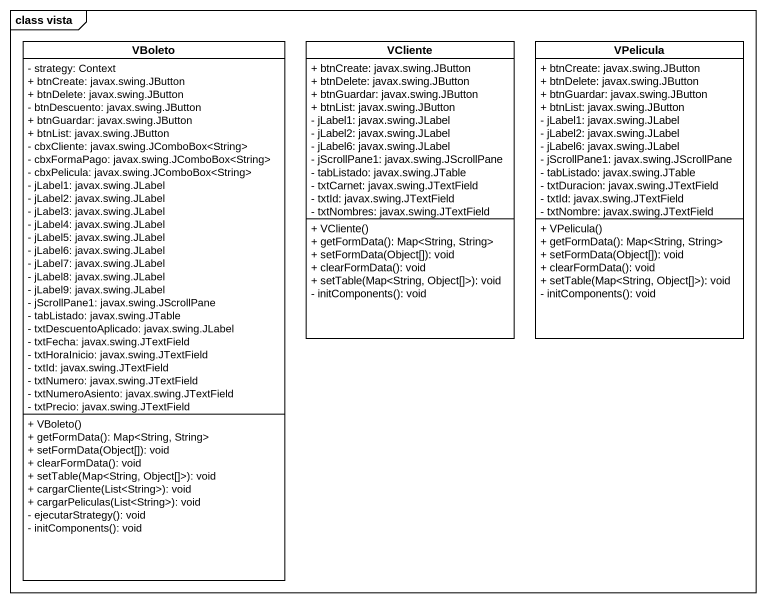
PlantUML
@startuml
mainframe class vista
hide circle
hide empty members
skinparam classAttributeIconSize 0
class VBoleto {
  - strategy: Context
  + btnCreate: javax.swing.JButton
  + btnDelete: javax.swing.JButton
  - btnDescuento: javax.swing.JButton
  + btnGuardar: javax.swing.JButton
  + btnList: javax.swing.JButton
  - cbxCliente: javax.swing.JComboBox<String>
  - cbxFormaPago: javax.swing.JComboBox<String>
  - cbxPelicula: javax.swing.JComboBox<String>
  - jLabel1: javax.swing.JLabel
  - jLabel2: javax.swing.JLabel
  - jLabel3: javax.swing.JLabel
  - jLabel4: javax.swing.JLabel
  - jLabel5: javax.swing.JLabel
  - jLabel6: javax.swing.JLabel
  - jLabel7: javax.swing.JLabel
  - jLabel8: javax.swing.JLabel
  - jLabel9: javax.swing.JLabel
  - jScrollPane1: javax.swing.JScrollPane
  - tabListado: javax.swing.JTable
  - txtDescuentoAplicado: javax.swing.JLabel
  - txtFecha: javax.swing.JTextField
  - txtHoraInicio: javax.swing.JTextField
  - txtId: javax.swing.JTextField
  - txtNumero: javax.swing.JTextField
  - txtNumeroAsiento: javax.swing.JTextField
  - txtPrecio: javax.swing.JTextField
  + VBoleto()
  + getFormData(): Map<String, String>
  + setFormData(Object[]): void
  + clearFormData(): void
  + setTable(Map<String, Object[]>): void
  + cargarCliente(List<String>): void
  + cargarPeliculas(List<String>): void
  - ejecutarStrategy(): void
  - initComponents(): void
}
class VCliente {
  + btnCreate: javax.swing.JButton
  + btnDelete: javax.swing.JButton
  + btnGuardar: javax.swing.JButton
  + btnList: javax.swing.JButton
  - jLabel1: javax.swing.JLabel
  - jLabel2: javax.swing.JLabel
  - jLabel6: javax.swing.JLabel
  - jScrollPane1: javax.swing.JScrollPane
  - tabListado: javax.swing.JTable
  - txtCarnet: javax.swing.JTextField
  - txtId: javax.swing.JTextField
  - txtNombres: javax.swing.JTextField
  + VCliente()
  + getFormData(): Map<String, String>
  + setFormData(Object[]): void
  + clearFormData(): void
  + setTable(Map<String, Object[]>): void
  - initComponents(): void
}
class VPelicula {
  + btnCreate: javax.swing.JButton
  + btnDelete: javax.swing.JButton
  + btnGuardar: javax.swing.JButton
  + btnList: javax.swing.JButton
  - jLabel1: javax.swing.JLabel
  - jLabel2: javax.swing.JLabel
  - jLabel6: javax.swing.JLabel
  - jScrollPane1: javax.swing.JScrollPane
  - tabListado: javax.swing.JTable
  - txtDuracion: javax.swing.JTextField
  - txtId: javax.swing.JTextField
  - txtNombre: javax.swing.JTextField
  + VPelicula()
  + getFormData(): Map<String, String>
  + setFormData(Object[]): void
  + clearFormData(): void
  + setTable(Map<String, Object[]>): void
  - initComponents(): void
}
@enduml
